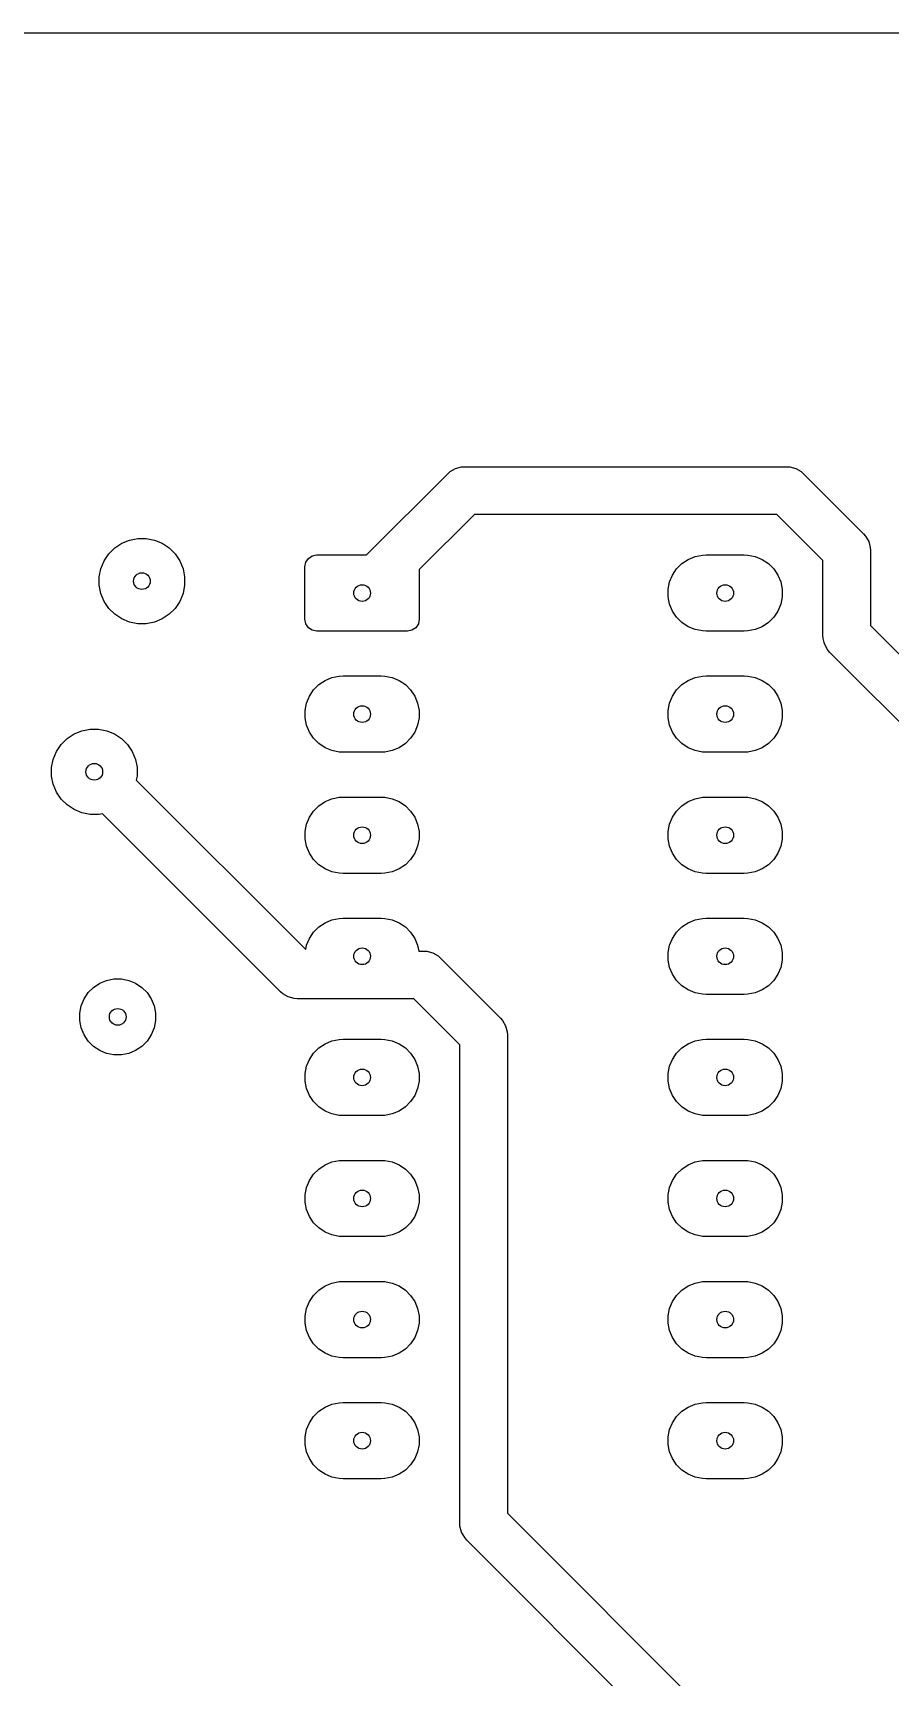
# Model space of a CAD drawing. Header units: millimetres. Extents: x 20 to 120, y -120 to -20.
# Drawn here: x 40.71 to 58.7, y -54.49 to -20 of the extents above; entities that cross this region are included whole.
import ezdxf

# ---------------------------------------------------------------- set-up
doc = ezdxf.new("R2010")
doc.units = ezdxf.units.MM
doc.layers.add('Edge.Cuts', color=40, linetype='CONTINUOUS', true_color=0xfabd2f)
doc.layers.add('F.Cu', color=52, linetype='CONTINUOUS', true_color=0xb8bb26)

msp = doc.modelspace()

# ---------------------------------------------------------------- linework, layer by layer
at = {"layer": 'Edge.Cuts', "linetype": 'CONTINUOUS'}
msp.add_line((20, -20), (120, -20), dxfattribs=at)
at = {"layer": 'Edge.Cuts'}
for centre in [(43, -31.5), (47.62, -31.75), (55.24, -31.75), (47.62, -34.29), (55.24, -34.29), (42, -35.5), (47.62, -36.83), (55.24, -36.83), (47.62, -39.37), (55.24, -39.37), (42.49, -40.64), (47.62, -41.91), (55.24, -41.91), (47.62, -44.45), (55.24, -44.45), (47.62, -46.99), (55.24, -46.99), (47.62, -49.53), (55.24, -49.53)]:
    msp.add_circle(centre, 0.175, dxfattribs=at)
at = {"layer": 'F.Cu', "linetype": 'CONTINUOUS'}
for p, q in [((47.712894, -30.95), (49.416446, -29.246447)), ((49.416446, -29.246447), (49.46561, -29.203331)), ((49.46561, -29.203331), (49.465619, -29.203323)), ((49.465619, -29.203323), (49.578658, -29.13806)), ((49.578658, -29.13806), (49.704737, -29.104277)), ((49.704737, -29.104277), (49.704752, -29.104277)), ((49.704752, -29.104277), (49.77, -29.1)), ((49.77, -29.1), (56.530559, -29.1)), ((56.530559, -29.1), (56.595807, -29.104277)), ((56.595807, -29.104277), (56.595822, -29.104277)), ((56.595822, -29.104277), (56.721901, -29.13806)), ((56.721901, -29.13806), (56.83494, -29.203323)), ((56.83494, -29.203323), (56.834955, -29.203338)), ((56.834955, -29.203338), (56.884112, -29.246447)), ((56.884112, -29.246447), (58.143554, -30.505888)), ((49.977107, -30.1), (48.82, -31.257106)), ((56.323453, -30.1), (49.977107, -30.1)), ((57.29, -31.066547), (56.323453, -30.1)), ((42.575743, -30.706271), (42.738744, -30.638754)), ((42.738744, -30.638754), (42.911785, -30.604334)), ((42.911785, -30.604334), (43.088215, -30.604334)), ((43.088215, -30.604334), (43.261256, -30.638754)), ((43.261256, -30.638754), (43.424257, -30.706271)), ((58.143554, -30.505888), (58.186669, -30.555052)), ((58.186669, -30.555052), (58.186677, -30.55506)), ((58.186677, -30.55506), (58.25194, -30.668099)), ((58.25194, -30.668099), (58.25194, -30.6681)), ((58.25194, -30.6681), (58.285723, -30.794178)), ((42.206271, -31.075743), (42.304291, -30.929046)), ((42.304291, -30.929046), (42.429046, -30.804291)), ((42.429046, -30.804291), (42.575743, -30.706271)), ((43.424257, -30.706271), (43.570954, -30.804291)), ((43.570954, -30.804291), (43.695709, -30.929046)), ((43.695709, -30.929046), (43.793729, -31.075743)), ((46.43903, -31.104329), (46.493223, -31.023223)), ((46.493223, -31.023223), (46.574329, -30.96903)), ((46.574329, -30.96903), (46.67, -30.95)), ((46.67, -30.95), (47.712894, -30.95)), ((54.462883, -31.044463), (54.607772, -30.984448)), ((54.607772, -30.984448), (54.761586, -30.953852)), ((54.761586, -30.953852), (54.84, -30.95)), ((54.84, -30.95), (55.64, -30.95)), ((55.64, -30.95), (55.718414, -30.953852)), ((55.718414, -30.953852), (55.872228, -30.984448)), ((55.872228, -30.984448), (56.017117, -31.044463)), ((58.285723, -30.794178), (58.285723, -30.794193)), ((58.285723, -30.794193), (58.29, -30.859441)), ((58.29, -30.859441), (58.29, -32.433452)), ((42.104334, -31.411785), (42.138754, -31.238744)), ((42.138754, -31.238744), (42.206271, -31.075743)), ((43.793729, -31.075743), (43.861246, -31.238744)), ((43.861246, -31.238744), (43.895666, -31.411785)), ((46.42, -31.2), (46.43903, -31.104329)), ((46.42, -32.3), (46.42, -31.2)), ((48.82, -31.257106), (48.82, -32.3)), ((54.074448, -31.517772), (54.134463, -31.372883)), ((54.134463, -31.372883), (54.221592, -31.242485)), ((54.221592, -31.242485), (54.332485, -31.131592)), ((54.332485, -31.131592), (54.462883, -31.044463)), ((56.017117, -31.044463), (56.147515, -31.131592)), ((56.147515, -31.131592), (56.258408, -31.242485)), ((56.258408, -31.242485), (56.345537, -31.372883)), ((56.345537, -31.372883), (56.405552, -31.517772)), ((57.29, -32.640559), (57.29, -31.066547)), ((42.104334, -31.588215), (42.104334, -31.411785)), ((42.138754, -31.761256), (42.104334, -31.588215)), ((43.895666, -31.588215), (43.861246, -31.761256)), ((43.895666, -31.411785), (43.895666, -31.588215)), ((54.043852, -31.671586), (54.074448, -31.517772)), ((54.043852, -31.828414), (54.043852, -31.671586)), ((56.405552, -31.517772), (56.436148, -31.671586)), ((56.436148, -31.671586), (56.436148, -31.828414)), ((42.206271, -31.924257), (42.138754, -31.761256)), ((42.304291, -32.070954), (42.206271, -31.924257)), ((42.429046, -32.195709), (42.304291, -32.070954)), ((43.695709, -32.070954), (43.570954, -32.195709)), ((43.793729, -31.924257), (43.695709, -32.070954)), ((43.861246, -31.761256), (43.793729, -31.924257)), ((54.074448, -31.982228), (54.043852, -31.828414)), ((54.134463, -32.127117), (54.074448, -31.982228)), ((56.405552, -31.982228), (56.345537, -32.127117)), ((56.436148, -31.828414), (56.405552, -31.982228)), ((42.575743, -32.293729), (42.429046, -32.195709)), ((42.738744, -32.361246), (42.575743, -32.293729)), ((42.911785, -32.395666), (42.738744, -32.361246)), ((43.088215, -32.395666), (42.911785, -32.395666)), ((43.261256, -32.361246), (43.088215, -32.395666)), ((43.424257, -32.293729), (43.261256, -32.361246)), ((43.570954, -32.195709), (43.424257, -32.293729)), ((46.43903, -32.395671), (46.42, -32.3)), ((46.493223, -32.476777), (46.43903, -32.395671)), ((48.80097, -32.395671), (48.746777, -32.476777)), ((48.82, -32.3), (48.80097, -32.395671)), ((54.221592, -32.257515), (54.134463, -32.127117)), ((54.332485, -32.368408), (54.221592, -32.257515)), ((54.462883, -32.455537), (54.332485, -32.368408)), ((56.147515, -32.368408), (56.017117, -32.455537)), ((56.258408, -32.257515), (56.147515, -32.368408)), ((56.345537, -32.127117), (56.258408, -32.257515)), ((46.574329, -32.53097), (46.493223, -32.476777)), ((46.67, -32.55), (46.574329, -32.53097)), ((48.57, -32.55), (46.67, -32.55)), ((48.665671, -32.53097), (48.57, -32.55)), ((48.746777, -32.476777), (48.665671, -32.53097)), ((54.607772, -32.515552), (54.462883, -32.455537)), ((54.761586, -32.546148), (54.607772, -32.515552)), ((54.84, -32.55), (54.761586, -32.546148)), ((55.64, -32.55), (54.84, -32.55)), ((55.718414, -32.546148), (55.64, -32.55)), ((55.872228, -32.515552), (55.718414, -32.546148)), ((56.017117, -32.455537), (55.872228, -32.515552)), ((57.294277, -32.705806), (57.29, -32.640559)), ((57.294277, -32.705822), (57.294277, -32.705806)), ((57.31596, -32.786742), (57.294277, -32.705822)), ((58.29, -32.433452), (74.356548, -48.5)), ((57.32806, -32.831901), (57.31596, -32.786742)), ((57.393323, -32.94494), (57.32806, -32.831901)), ((57.393338, -32.944955), (57.393323, -32.94494)), ((57.436447, -32.994112), (57.393338, -32.944955)), ((73.795887, -49.353553), (57.436447, -32.994112)), ((46.514463, -33.912883), (46.601592, -33.782485)), ((46.601592, -33.782485), (46.712485, -33.671592)), ((46.712485, -33.671592), (46.842883, -33.584463)), ((46.842883, -33.584463), (46.987772, -33.524448)), ((46.987772, -33.524448), (47.141586, -33.493852)), ((47.141586, -33.493852), (47.22, -33.49)), ((47.22, -33.49), (48.02, -33.49)), ((48.02, -33.49), (48.098414, -33.493852)), ((48.098414, -33.493852), (48.252228, -33.524448)), ((48.252228, -33.524448), (48.397117, -33.584463)), ((48.397117, -33.584463), (48.527515, -33.671592)), ((48.527515, -33.671592), (48.638408, -33.782485)), ((48.638408, -33.782485), (48.725537, -33.912883)), ((54.134463, -33.912883), (54.221592, -33.782485)), ((54.221592, -33.782485), (54.332485, -33.671592)), ((54.332485, -33.671592), (54.462883, -33.584463)), ((54.462883, -33.584463), (54.607772, -33.524448)), ((54.607772, -33.524448), (54.761586, -33.493852)), ((54.761586, -33.493852), (54.84, -33.49)), ((54.84, -33.49), (55.64, -33.49)), ((55.64, -33.49), (55.718414, -33.493852)), ((55.718414, -33.493852), (55.872228, -33.524448)), ((55.872228, -33.524448), (56.017117, -33.584463)), ((56.017117, -33.584463), (56.147515, -33.671592)), ((56.147515, -33.671592), (56.258408, -33.782485)), ((56.258408, -33.782485), (56.345537, -33.912883)), ((46.423852, -34.211586), (46.454448, -34.057772)), ((46.454448, -34.057772), (46.514463, -33.912883)), ((48.725537, -33.912883), (48.785552, -34.057772)), ((48.785552, -34.057772), (48.816148, -34.211586)), ((54.043852, -34.211586), (54.074448, -34.057772)), ((54.074448, -34.057772), (54.134463, -33.912883)), ((56.345537, -33.912883), (56.405552, -34.057772)), ((56.405552, -34.057772), (56.436148, -34.211586)), ((46.423852, -34.368414), (46.423852, -34.211586)), ((46.454448, -34.522228), (46.423852, -34.368414)), ((48.816148, -34.368414), (48.785552, -34.522228)), ((48.816148, -34.211586), (48.816148, -34.368414)), ((54.043852, -34.368414), (54.043852, -34.211586)), ((54.074448, -34.522228), (54.043852, -34.368414)), ((56.436148, -34.368414), (56.405552, -34.522228)), ((56.436148, -34.211586), (56.436148, -34.368414)), ((41.304291, -34.929046), (41.429046, -34.804291)), ((41.429046, -34.804291), (41.575743, -34.706271)), ((41.575743, -34.706271), (41.738744, -34.638754)), ((41.738744, -34.638754), (41.911785, -34.604334)), ((41.911785, -34.604334), (42.088215, -34.604334)), ((42.088215, -34.604334), (42.261256, -34.638754)), ((42.261256, -34.638754), (42.424257, -34.706271)), ((42.424257, -34.706271), (42.570954, -34.804291)), ((42.570954, -34.804291), (42.695709, -34.929046)), ((46.514463, -34.667117), (46.454448, -34.522228)), ((46.601592, -34.797515), (46.514463, -34.667117)), ((46.712485, -34.908408), (46.601592, -34.797515)), ((48.638408, -34.797515), (48.527515, -34.908408)), ((48.725537, -34.667117), (48.638408, -34.797515)), ((48.785552, -34.522228), (48.725537, -34.667117)), ((54.134463, -34.667117), (54.074448, -34.522228)), ((54.221592, -34.797515), (54.134463, -34.667117)), ((54.332485, -34.908408), (54.221592, -34.797515)), ((56.258408, -34.797515), (56.147515, -34.908408)), ((56.345537, -34.667117), (56.258408, -34.797515)), ((56.405552, -34.522228), (56.345537, -34.667117)), ((41.138754, -35.238744), (41.206271, -35.075743)), ((41.206271, -35.075743), (41.304291, -34.929046)), ((42.695709, -34.929046), (42.793729, -35.075743)), ((42.793729, -35.075743), (42.861246, -35.238744)), ((46.842883, -34.995537), (46.712485, -34.908408)), ((46.987772, -35.055552), (46.842883, -34.995537)), ((47.141586, -35.086148), (46.987772, -35.055552)), ((47.22, -35.09), (47.141586, -35.086148)), ((48.02, -35.09), (47.22, -35.09)), ((48.098414, -35.086148), (48.02, -35.09)), ((48.252228, -35.055552), (48.098414, -35.086148)), ((48.397117, -34.995537), (48.252228, -35.055552)), ((48.527515, -34.908408), (48.397117, -34.995537)), ((54.462883, -34.995537), (54.332485, -34.908408)), ((54.607772, -35.055552), (54.462883, -34.995537)), ((54.761586, -35.086148), (54.607772, -35.055552)), ((54.84, -35.09), (54.761586, -35.086148)), ((55.64, -35.09), (54.84, -35.09)), ((55.718414, -35.086148), (55.64, -35.09)), ((55.872228, -35.055552), (55.718414, -35.086148)), ((56.017117, -34.995537), (55.872228, -35.055552)), ((56.147515, -34.908408), (56.017117, -34.995537)), ((41.104334, -35.411785), (41.138754, -35.238744)), ((41.104334, -35.588215), (41.104334, -35.411785)), ((42.861246, -35.238744), (42.895666, -35.411785)), ((42.895666, -35.411785), (42.895666, -35.588215)), ((41.138754, -35.761256), (41.104334, -35.588215)), ((41.206271, -35.924257), (41.138754, -35.761256)), ((42.895666, -35.588215), (42.879017, -35.671911)), ((42.879017, -35.671911), (46.436269, -39.229162)), ((41.304291, -36.070954), (41.206271, -35.924257)), ((41.429046, -36.195709), (41.304291, -36.070954)), ((41.575743, -36.293729), (41.429046, -36.195709)), ((46.601592, -36.322485), (46.712485, -36.211592)), ((46.712485, -36.211592), (46.842883, -36.124463)), ((46.842883, -36.124463), (46.987772, -36.064448)), ((46.987772, -36.064448), (47.141586, -36.033852)), ((47.141586, -36.033852), (47.22, -36.03)), ((47.22, -36.03), (48.02, -36.03)), ((48.02, -36.03), (48.098414, -36.033852)), ((48.098414, -36.033852), (48.252228, -36.064448)), ((48.252228, -36.064448), (48.397117, -36.124463)), ((48.397117, -36.124463), (48.527515, -36.211592)), ((48.527515, -36.211592), (48.638408, -36.322485)), ((54.221592, -36.322485), (54.332485, -36.211592)), ((54.332485, -36.211592), (54.462883, -36.124463)), ((54.462883, -36.124463), (54.607772, -36.064448)), ((54.607772, -36.064448), (54.761586, -36.033852)), ((54.761586, -36.033852), (54.84, -36.03)), ((54.84, -36.03), (55.64, -36.03)), ((55.64, -36.03), (55.718414, -36.033852)), ((55.718414, -36.033852), (55.872228, -36.064448)), ((55.872228, -36.064448), (56.017117, -36.124463)), ((56.017117, -36.124463), (56.147515, -36.211592)), ((56.147515, -36.211592), (56.258408, -36.322485)), ((41.738744, -36.361246), (41.575743, -36.293729)), ((41.911785, -36.395666), (41.738744, -36.361246)), ((42.088215, -36.395666), (41.911785, -36.395666)), ((42.171911, -36.379017), (42.088215, -36.395666)), ((45.906447, -40.113554), (42.171911, -36.379017)), ((46.454448, -36.597772), (46.514463, -36.452883)), ((46.514463, -36.452883), (46.601592, -36.322485)), ((48.638408, -36.322485), (48.725537, -36.452883)), ((48.725537, -36.452883), (48.785552, -36.597772)), ((54.074448, -36.597772), (54.134463, -36.452883)), ((54.134463, -36.452883), (54.221592, -36.322485)), ((56.258408, -36.322485), (56.345537, -36.452883)), ((56.345537, -36.452883), (56.405552, -36.597772)), ((46.423852, -36.751586), (46.454448, -36.597772)), ((46.423852, -36.908414), (46.423852, -36.751586)), ((48.785552, -36.597772), (48.816148, -36.751586)), ((48.816148, -36.751586), (48.816148, -36.908414)), ((54.043852, -36.751586), (54.074448, -36.597772)), ((54.043852, -36.908414), (54.043852, -36.751586)), ((56.405552, -36.597772), (56.436148, -36.751586)), ((56.436148, -36.751586), (56.436148, -36.908414)), ((46.454448, -37.062228), (46.423852, -36.908414)), ((46.514463, -37.207117), (46.454448, -37.062228)), ((46.601592, -37.337515), (46.514463, -37.207117)), ((48.725537, -37.207117), (48.638408, -37.337515)), ((48.785552, -37.062228), (48.725537, -37.207117)), ((48.816148, -36.908414), (48.785552, -37.062228)), ((54.074448, -37.062228), (54.043852, -36.908414)), ((54.134463, -37.207117), (54.074448, -37.062228)), ((54.221592, -37.337515), (54.134463, -37.207117)), ((56.345537, -37.207117), (56.258408, -37.337515)), ((56.405552, -37.062228), (56.345537, -37.207117)), ((56.436148, -36.908414), (56.405552, -37.062228)), ((46.712485, -37.448408), (46.601592, -37.337515)), ((46.842883, -37.535537), (46.712485, -37.448408)), ((46.987772, -37.595552), (46.842883, -37.535537)), ((48.397117, -37.535537), (48.252228, -37.595552)), ((48.527515, -37.448408), (48.397117, -37.535537)), ((48.638408, -37.337515), (48.527515, -37.448408)), ((54.332485, -37.448408), (54.221592, -37.337515)), ((54.462883, -37.535537), (54.332485, -37.448408)), ((54.607772, -37.595552), (54.462883, -37.535537)), ((56.017117, -37.535537), (55.872228, -37.595552)), ((56.147515, -37.448408), (56.017117, -37.535537)), ((56.258408, -37.337515), (56.147515, -37.448408)), ((47.141586, -37.626148), (46.987772, -37.595552)), ((47.22, -37.63), (47.141586, -37.626148)), ((48.02, -37.63), (47.22, -37.63)), ((48.098414, -37.626148), (48.02, -37.63)), ((48.252228, -37.595552), (48.098414, -37.626148)), ((54.761586, -37.626148), (54.607772, -37.595552)), ((54.84, -37.63), (54.761586, -37.626148)), ((55.64, -37.63), (54.84, -37.63)), ((55.718414, -37.626148), (55.64, -37.63)), ((55.872228, -37.595552), (55.718414, -37.626148)), ((46.842883, -38.664463), (46.987772, -38.604448)), ((46.987772, -38.604448), (47.141586, -38.573852)), ((47.141586, -38.573852), (47.22, -38.57)), ((47.22, -38.57), (48.02, -38.57)), ((48.02, -38.57), (48.098414, -38.573852)), ((48.098414, -38.573852), (48.252228, -38.604448)), ((48.252228, -38.604448), (48.397117, -38.664463)), ((54.462883, -38.664463), (54.607772, -38.604448)), ((54.607772, -38.604448), (54.761586, -38.573852)), ((54.761586, -38.573852), (54.84, -38.57)), ((54.84, -38.57), (55.64, -38.57)), ((55.64, -38.57), (55.718414, -38.573852)), ((55.718414, -38.573852), (55.872228, -38.604448)), ((55.872228, -38.604448), (56.017117, -38.664463)), ((46.514463, -38.992883), (46.601592, -38.862485)), ((46.601592, -38.862485), (46.712485, -38.751592)), ((46.712485, -38.751592), (46.842883, -38.664463)), ((48.397117, -38.664463), (48.527515, -38.751592)), ((48.527515, -38.751592), (48.638408, -38.862485)), ((48.638408, -38.862485), (48.725537, -38.992883)), ((54.134463, -38.992883), (54.221592, -38.862485)), ((54.221592, -38.862485), (54.332485, -38.751592)), ((54.332485, -38.751592), (54.462883, -38.664463)), ((56.017117, -38.664463), (56.147515, -38.751592)), ((56.147515, -38.751592), (56.258408, -38.862485)), ((56.258408, -38.862485), (56.345537, -38.992883)), ((46.436269, -39.229162), (46.454448, -39.137772)), ((46.454448, -39.137772), (46.514463, -38.992883)), ((48.725537, -38.992883), (48.785552, -39.137772)), ((48.785552, -39.137772), (48.809865, -39.26)), ((48.809865, -39.26), (48.910559, -39.26)), ((48.910559, -39.26), (48.975807, -39.264277)), ((48.975807, -39.264277), (48.975822, -39.264277)), ((48.975822, -39.264277), (49.101901, -39.29806)), ((49.101901, -39.29806), (49.21494, -39.363323)), ((54.043852, -39.291586), (54.074448, -39.137772)), ((54.043852, -39.448414), (54.043852, -39.291586)), ((54.074448, -39.137772), (54.134463, -38.992883)), ((56.345537, -38.992883), (56.405552, -39.137772)), ((56.405552, -39.137772), (56.436148, -39.291586)), ((56.436148, -39.291586), (56.436148, -39.448414)), ((49.21494, -39.363323), (49.214955, -39.363338)), ((49.214955, -39.363338), (49.264112, -39.406447)), ((49.264112, -39.406447), (50.523554, -40.665888)), ((54.074448, -39.602228), (54.043852, -39.448414)), ((54.134463, -39.747117), (54.074448, -39.602228)), ((56.405552, -39.602228), (56.345537, -39.747117)), ((56.436148, -39.448414), (56.405552, -39.602228)), ((41.982485, -40.021592), (42.112883, -39.934463)), ((42.112883, -39.934463), (42.257772, -39.874448)), ((42.257772, -39.874448), (42.411586, -39.843852)), ((42.411586, -39.843852), (42.568414, -39.843852)), ((42.568414, -39.843852), (42.722228, -39.874448)), ((42.722228, -39.874448), (42.867117, -39.934463)), ((42.867117, -39.934463), (42.997515, -40.021592)), ((54.221592, -39.877515), (54.134463, -39.747117)), ((54.332485, -39.988408), (54.221592, -39.877515)), ((54.462883, -40.075537), (54.332485, -39.988408)), ((56.147515, -39.988408), (56.017117, -40.075537)), ((56.258408, -39.877515), (56.147515, -39.988408)), ((56.345537, -39.747117), (56.258408, -39.877515)), ((41.724448, -40.407772), (41.784463, -40.262883)), ((41.784463, -40.262883), (41.871592, -40.132485)), ((41.871592, -40.132485), (41.982485, -40.021592)), ((42.997515, -40.021592), (43.108408, -40.132485)), ((43.108408, -40.132485), (43.195537, -40.262883)), ((43.195537, -40.262883), (43.255552, -40.407772)), ((45.955603, -40.156661), (45.906447, -40.113554)), ((45.955619, -40.156677), (45.955603, -40.156661)), ((46.068658, -40.22194), (45.955619, -40.156677)), ((46.194737, -40.255723), (46.068658, -40.22194)), ((46.194752, -40.255723), (46.194737, -40.255723)), ((46.26, -40.26), (46.194752, -40.255723)), ((48.703453, -40.26), (46.26, -40.26)), ((49.67, -41.226547), (48.703453, -40.26)), ((54.607772, -40.135552), (54.462883, -40.075537)), ((54.761586, -40.166148), (54.607772, -40.135552)), ((54.84, -40.17), (54.761586, -40.166148)), ((55.64, -40.17), (54.84, -40.17)), ((55.718414, -40.166148), (55.64, -40.17)), ((55.872228, -40.135552), (55.718414, -40.166148)), ((56.017117, -40.075537), (55.872228, -40.135552)), ((41.693852, -40.561586), (41.724448, -40.407772)), ((41.693852, -40.718414), (41.693852, -40.561586)), ((43.255552, -40.407772), (43.286148, -40.561586)), ((43.286148, -40.561586), (43.286148, -40.718414)), ((50.523554, -40.665888), (50.566669, -40.715052)), ((41.724448, -40.872228), (41.693852, -40.718414)), ((41.784463, -41.017117), (41.724448, -40.872228)), ((41.871592, -41.147515), (41.784463, -41.017117)), ((43.195537, -41.017117), (43.108408, -41.147515)), ((43.255552, -40.872228), (43.195537, -41.017117)), ((43.286148, -40.718414), (43.255552, -40.872228)), ((50.566669, -40.715052), (50.566677, -40.71506)), ((50.566677, -40.71506), (50.63194, -40.828099)), ((50.63194, -40.828099), (50.63194, -40.8281)), ((50.63194, -40.8281), (50.665723, -40.954178)), ((50.665723, -40.954178), (50.665723, -40.954193)), ((50.665723, -40.954193), (50.67, -41.019441)), ((50.67, -41.019441), (50.67, -51.052894)), ((41.982485, -41.258408), (41.871592, -41.147515)), ((42.112883, -41.345537), (41.982485, -41.258408)), ((42.257772, -41.405552), (42.112883, -41.345537)), ((42.867117, -41.345537), (42.722228, -41.405552)), ((42.997515, -41.258408), (42.867117, -41.345537)), ((43.108408, -41.147515), (42.997515, -41.258408)), ((46.601592, -41.402485), (46.712485, -41.291592)), ((46.712485, -41.291592), (46.842883, -41.204463)), ((46.842883, -41.204463), (46.987772, -41.144448)), ((46.987772, -41.144448), (47.141586, -41.113852)), ((47.141586, -41.113852), (47.22, -41.11)), ((47.22, -41.11), (48.02, -41.11)), ((48.02, -41.11), (48.098414, -41.113852)), ((48.098414, -41.113852), (48.252228, -41.144448)), ((48.252228, -41.144448), (48.397117, -41.204463)), ((48.397117, -41.204463), (48.527515, -41.291592)), ((48.527515, -41.291592), (48.638408, -41.402485)), ((49.67, -51.26), (49.67, -41.226547)), ((54.221592, -41.402485), (54.332485, -41.291592)), ((54.332485, -41.291592), (54.462883, -41.204463)), ((54.462883, -41.204463), (54.607772, -41.144448)), ((54.607772, -41.144448), (54.761586, -41.113852)), ((54.761586, -41.113852), (54.84, -41.11)), ((54.84, -41.11), (55.64, -41.11)), ((55.64, -41.11), (55.718414, -41.113852)), ((55.718414, -41.113852), (55.872228, -41.144448)), ((55.872228, -41.144448), (56.017117, -41.204463)), ((56.017117, -41.204463), (56.147515, -41.291592)), ((56.147515, -41.291592), (56.258408, -41.402485)), ((42.411586, -41.436148), (42.257772, -41.405552)), ((42.568414, -41.436148), (42.411586, -41.436148)), ((42.722228, -41.405552), (42.568414, -41.436148)), ((46.423852, -41.831586), (46.454448, -41.677772)), ((46.454448, -41.677772), (46.514463, -41.532883)), ((46.514463, -41.532883), (46.601592, -41.402485)), ((48.638408, -41.402485), (48.725537, -41.532883)), ((48.725537, -41.532883), (48.785552, -41.677772)), ((48.785552, -41.677772), (48.816148, -41.831586)), ((54.043852, -41.831586), (54.074448, -41.677772)), ((54.074448, -41.677772), (54.134463, -41.532883)), ((54.134463, -41.532883), (54.221592, -41.402485)), ((56.258408, -41.402485), (56.345537, -41.532883)), ((56.345537, -41.532883), (56.405552, -41.677772)), ((56.405552, -41.677772), (56.436148, -41.831586)), ((46.423852, -41.988414), (46.423852, -41.831586)), ((46.454448, -42.142228), (46.423852, -41.988414)), ((48.816148, -41.988414), (48.785552, -42.142228)), ((48.816148, -41.831586), (48.816148, -41.988414)), ((54.043852, -41.988414), (54.043852, -41.831586)), ((54.074448, -42.142228), (54.043852, -41.988414)), ((56.436148, -41.988414), (56.405552, -42.142228)), ((56.436148, -41.831586), (56.436148, -41.988414)), ((46.514463, -42.287117), (46.454448, -42.142228)), ((46.601592, -42.417515), (46.514463, -42.287117)), ((46.712485, -42.528408), (46.601592, -42.417515)), ((48.638408, -42.417515), (48.527515, -42.528408)), ((48.725537, -42.287117), (48.638408, -42.417515)), ((48.785552, -42.142228), (48.725537, -42.287117)), ((54.134463, -42.287117), (54.074448, -42.142228)), ((54.221592, -42.417515), (54.134463, -42.287117)), ((54.332485, -42.528408), (54.221592, -42.417515)), ((56.258408, -42.417515), (56.147515, -42.528408)), ((56.345537, -42.287117), (56.258408, -42.417515)), ((56.405552, -42.142228), (56.345537, -42.287117)), ((46.842883, -42.615537), (46.712485, -42.528408)), ((46.987772, -42.675552), (46.842883, -42.615537)), ((47.141586, -42.706148), (46.987772, -42.675552)), ((47.22, -42.71), (47.141586, -42.706148)), ((48.02, -42.71), (47.22, -42.71)), ((48.098414, -42.706148), (48.02, -42.71)), ((48.252228, -42.675552), (48.098414, -42.706148)), ((48.397117, -42.615537), (48.252228, -42.675552)), ((48.527515, -42.528408), (48.397117, -42.615537)), ((54.462883, -42.615537), (54.332485, -42.528408)), ((54.607772, -42.675552), (54.462883, -42.615537)), ((54.761586, -42.706148), (54.607772, -42.675552)), ((54.84, -42.71), (54.761586, -42.706148)), ((55.64, -42.71), (54.84, -42.71)), ((55.718414, -42.706148), (55.64, -42.71)), ((55.872228, -42.675552), (55.718414, -42.706148)), ((56.017117, -42.615537), (55.872228, -42.675552)), ((56.147515, -42.528408), (56.017117, -42.615537)), ((46.712485, -43.831592), (46.842883, -43.744463)), ((46.842883, -43.744463), (46.987772, -43.684448)), ((46.987772, -43.684448), (47.141586, -43.653852)), ((47.141586, -43.653852), (47.22, -43.65)), ((47.22, -43.65), (48.02, -43.65)), ((48.02, -43.65), (48.098414, -43.653852)), ((48.098414, -43.653852), (48.252228, -43.684448)), ((48.252228, -43.684448), (48.397117, -43.744463)), ((48.397117, -43.744463), (48.527515, -43.831592)), ((54.332485, -43.831592), (54.462883, -43.744463)), ((54.462883, -43.744463), (54.607772, -43.684448)), ((54.607772, -43.684448), (54.761586, -43.653852)), ((54.761586, -43.653852), (54.84, -43.65)), ((54.84, -43.65), (55.64, -43.65)), ((55.64, -43.65), (55.718414, -43.653852)), ((55.718414, -43.653852), (55.872228, -43.684448)), ((55.872228, -43.684448), (56.017117, -43.744463)), ((56.017117, -43.744463), (56.147515, -43.831592)), ((46.454448, -44.217772), (46.514463, -44.072883)), ((46.514463, -44.072883), (46.601592, -43.942485)), ((46.601592, -43.942485), (46.712485, -43.831592)), ((48.527515, -43.831592), (48.638408, -43.942485)), ((48.638408, -43.942485), (48.725537, -44.072883)), ((48.725537, -44.072883), (48.785552, -44.217772)), ((54.074448, -44.217772), (54.134463, -44.072883)), ((54.134463, -44.072883), (54.221592, -43.942485)), ((54.221592, -43.942485), (54.332485, -43.831592)), ((56.147515, -43.831592), (56.258408, -43.942485)), ((56.258408, -43.942485), (56.345537, -44.072883)), ((56.345537, -44.072883), (56.405552, -44.217772)), ((46.423852, -44.371586), (46.454448, -44.217772)), ((46.423852, -44.528414), (46.423852, -44.371586)), ((48.785552, -44.217772), (48.816148, -44.371586)), ((48.816148, -44.371586), (48.816148, -44.528414)), ((54.043852, -44.371586), (54.074448, -44.217772)), ((54.043852, -44.528414), (54.043852, -44.371586)), ((56.405552, -44.217772), (56.436148, -44.371586)), ((56.436148, -44.371586), (56.436148, -44.528414)), ((46.454448, -44.682228), (46.423852, -44.528414)), ((46.514463, -44.827117), (46.454448, -44.682228)), ((46.601592, -44.957515), (46.514463, -44.827117)), ((48.725537, -44.827117), (48.638408, -44.957515)), ((48.785552, -44.682228), (48.725537, -44.827117)), ((48.816148, -44.528414), (48.785552, -44.682228)), ((54.074448, -44.682228), (54.043852, -44.528414)), ((54.134463, -44.827117), (54.074448, -44.682228)), ((54.221592, -44.957515), (54.134463, -44.827117)), ((56.345537, -44.827117), (56.258408, -44.957515)), ((56.405552, -44.682228), (56.345537, -44.827117)), ((56.436148, -44.528414), (56.405552, -44.682228)), ((46.712485, -45.068408), (46.601592, -44.957515)), ((46.842883, -45.155537), (46.712485, -45.068408)), ((46.987772, -45.215552), (46.842883, -45.155537)), ((48.397117, -45.155537), (48.252228, -45.215552)), ((48.527515, -45.068408), (48.397117, -45.155537)), ((48.638408, -44.957515), (48.527515, -45.068408)), ((54.332485, -45.068408), (54.221592, -44.957515)), ((54.462883, -45.155537), (54.332485, -45.068408)), ((54.607772, -45.215552), (54.462883, -45.155537)), ((56.017117, -45.155537), (55.872228, -45.215552)), ((56.147515, -45.068408), (56.017117, -45.155537)), ((56.258408, -44.957515), (56.147515, -45.068408)), ((47.141586, -45.246148), (46.987772, -45.215552)), ((47.22, -45.25), (47.141586, -45.246148)), ((48.02, -45.25), (47.22, -45.25)), ((48.098414, -45.246148), (48.02, -45.25)), ((48.252228, -45.215552), (48.098414, -45.246148)), ((54.761586, -45.246148), (54.607772, -45.215552)), ((54.84, -45.25), (54.761586, -45.246148)), ((55.64, -45.25), (54.84, -45.25)), ((55.718414, -45.246148), (55.64, -45.25)), ((55.872228, -45.215552), (55.718414, -45.246148)), ((46.987772, -46.224448), (47.141586, -46.193852)), ((47.141586, -46.193852), (47.22, -46.19)), ((47.22, -46.19), (48.02, -46.19)), ((48.02, -46.19), (48.098414, -46.193852)), ((48.098414, -46.193852), (48.252228, -46.224448)), ((54.607772, -46.224448), (54.761586, -46.193852)), ((54.761586, -46.193852), (54.84, -46.19)), ((54.84, -46.19), (55.64, -46.19)), ((55.64, -46.19), (55.718414, -46.193852)), ((55.718414, -46.193852), (55.872228, -46.224448)), ((46.514463, -46.612883), (46.601592, -46.482485)), ((46.601592, -46.482485), (46.712485, -46.371592)), ((46.712485, -46.371592), (46.842883, -46.284463)), ((46.842883, -46.284463), (46.987772, -46.224448)), ((48.252228, -46.224448), (48.397117, -46.284463)), ((48.397117, -46.284463), (48.527515, -46.371592)), ((48.527515, -46.371592), (48.638408, -46.482485)), ((48.638408, -46.482485), (48.725537, -46.612883)), ((54.134463, -46.612883), (54.221592, -46.482485)), ((54.221592, -46.482485), (54.332485, -46.371592)), ((54.332485, -46.371592), (54.462883, -46.284463)), ((54.462883, -46.284463), (54.607772, -46.224448)), ((55.872228, -46.224448), (56.017117, -46.284463)), ((56.017117, -46.284463), (56.147515, -46.371592)), ((56.147515, -46.371592), (56.258408, -46.482485)), ((56.258408, -46.482485), (56.345537, -46.612883)), ((46.423852, -46.911586), (46.454448, -46.757772)), ((46.454448, -46.757772), (46.514463, -46.612883)), ((48.725537, -46.612883), (48.785552, -46.757772)), ((48.785552, -46.757772), (48.816148, -46.911586)), ((54.043852, -46.911586), (54.074448, -46.757772)), ((54.074448, -46.757772), (54.134463, -46.612883)), ((56.345537, -46.612883), (56.405552, -46.757772)), ((56.405552, -46.757772), (56.436148, -46.911586)), ((46.423852, -47.068414), (46.423852, -46.911586)), ((46.454448, -47.222228), (46.423852, -47.068414)), ((46.514463, -47.367117), (46.454448, -47.222228)), ((48.785552, -47.222228), (48.725537, -47.367117)), ((48.816148, -47.068414), (48.785552, -47.222228)), ((48.816148, -46.911586), (48.816148, -47.068414)), ((54.043852, -47.068414), (54.043852, -46.911586)), ((54.074448, -47.222228), (54.043852, -47.068414)), ((54.134463, -47.367117), (54.074448, -47.222228)), ((56.405552, -47.222228), (56.345537, -47.367117)), ((56.436148, -47.068414), (56.405552, -47.222228)), ((56.436148, -46.911586), (56.436148, -47.068414)), ((46.601592, -47.497515), (46.514463, -47.367117)), ((46.712485, -47.608408), (46.601592, -47.497515)), ((48.638408, -47.497515), (48.527515, -47.608408)), ((48.725537, -47.367117), (48.638408, -47.497515)), ((54.221592, -47.497515), (54.134463, -47.367117)), ((54.332485, -47.608408), (54.221592, -47.497515)), ((56.258408, -47.497515), (56.147515, -47.608408)), ((56.345537, -47.367117), (56.258408, -47.497515)), ((46.842883, -47.695537), (46.712485, -47.608408)), ((46.987772, -47.755552), (46.842883, -47.695537)), ((47.141586, -47.786148), (46.987772, -47.755552)), ((47.22, -47.79), (47.141586, -47.786148)), ((48.02, -47.79), (47.22, -47.79)), ((48.098414, -47.786148), (48.02, -47.79)), ((48.252228, -47.755552), (48.098414, -47.786148)), ((48.397117, -47.695537), (48.252228, -47.755552)), ((48.527515, -47.608408), (48.397117, -47.695537)), ((54.462883, -47.695537), (54.332485, -47.608408)), ((54.607772, -47.755552), (54.462883, -47.695537)), ((54.761586, -47.786148), (54.607772, -47.755552)), ((54.84, -47.79), (54.761586, -47.786148)), ((55.64, -47.79), (54.84, -47.79)), ((55.718414, -47.786148), (55.64, -47.79)), ((55.872228, -47.755552), (55.718414, -47.786148)), ((56.017117, -47.695537), (55.872228, -47.755552)), ((56.147515, -47.608408), (56.017117, -47.695537)), ((46.601592, -49.022485), (46.712485, -48.911592)), ((46.712485, -48.911592), (46.842883, -48.824463)), ((46.842883, -48.824463), (46.987772, -48.764448)), ((46.987772, -48.764448), (47.141586, -48.733852)), ((47.141586, -48.733852), (47.22, -48.73)), ((47.22, -48.73), (48.02, -48.73)), ((48.02, -48.73), (48.098414, -48.733852)), ((48.098414, -48.733852), (48.252228, -48.764448)), ((48.252228, -48.764448), (48.397117, -48.824463)), ((48.397117, -48.824463), (48.527515, -48.911592)), ((48.527515, -48.911592), (48.638408, -49.022485)), ((54.221592, -49.022485), (54.332485, -48.911592)), ((54.332485, -48.911592), (54.462883, -48.824463)), ((54.462883, -48.824463), (54.607772, -48.764448)), ((54.607772, -48.764448), (54.761586, -48.733852)), ((54.761586, -48.733852), (54.84, -48.73)), ((54.84, -48.73), (55.64, -48.73)), ((55.64, -48.73), (55.718414, -48.733852)), ((55.718414, -48.733852), (55.872228, -48.764448)), ((55.872228, -48.764448), (56.017117, -48.824463)), ((56.017117, -48.824463), (56.147515, -48.911592)), ((56.147515, -48.911592), (56.258408, -49.022485)), ((46.423852, -49.451586), (46.454448, -49.297772)), ((46.454448, -49.297772), (46.514463, -49.152883)), ((46.514463, -49.152883), (46.601592, -49.022485)), ((48.638408, -49.022485), (48.725537, -49.152883)), ((48.725537, -49.152883), (48.785552, -49.297772)), ((48.785552, -49.297772), (48.816148, -49.451586)), ((54.043852, -49.451586), (54.074448, -49.297772)), ((54.074448, -49.297772), (54.134463, -49.152883)), ((54.134463, -49.152883), (54.221592, -49.022485)), ((56.258408, -49.022485), (56.345537, -49.152883)), ((56.345537, -49.152883), (56.405552, -49.297772)), ((56.405552, -49.297772), (56.436148, -49.451586)), ((46.423852, -49.608414), (46.423852, -49.451586)), ((46.454448, -49.762228), (46.423852, -49.608414)), ((48.816148, -49.608414), (48.785552, -49.762228)), ((48.816148, -49.451586), (48.816148, -49.608414)), ((54.043852, -49.608414), (54.043852, -49.451586)), ((54.074448, -49.762228), (54.043852, -49.608414)), ((56.436148, -49.608414), (56.405552, -49.762228)), ((56.436148, -49.451586), (56.436148, -49.608414)), ((46.514463, -49.907117), (46.454448, -49.762228)), ((46.601592, -50.037515), (46.514463, -49.907117)), ((48.725537, -49.907117), (48.638408, -50.037515)), ((48.785552, -49.762228), (48.725537, -49.907117)), ((54.134463, -49.907117), (54.074448, -49.762228)), ((54.221592, -50.037515), (54.134463, -49.907117)), ((56.345537, -49.907117), (56.258408, -50.037515)), ((56.405552, -49.762228), (56.345537, -49.907117)), ((46.712485, -50.148408), (46.601592, -50.037515)), ((46.842883, -50.235537), (46.712485, -50.148408)), ((46.987772, -50.295552), (46.842883, -50.235537)), ((47.141586, -50.326148), (46.987772, -50.295552)), ((47.22, -50.33), (47.141586, -50.326148)), ((48.02, -50.33), (47.22, -50.33)), ((48.098414, -50.326148), (48.02, -50.33)), ((48.252228, -50.295552), (48.098414, -50.326148)), ((48.397117, -50.235537), (48.252228, -50.295552)), ((48.527515, -50.148408), (48.397117, -50.235537)), ((48.638408, -50.037515), (48.527515, -50.148408)), ((54.332485, -50.148408), (54.221592, -50.037515)), ((54.462883, -50.235537), (54.332485, -50.148408)), ((54.607772, -50.295552), (54.462883, -50.235537)), ((54.761586, -50.326148), (54.607772, -50.295552)), ((54.84, -50.33), (54.761586, -50.326148)), ((55.64, -50.33), (54.84, -50.33)), ((55.718414, -50.326148), (55.64, -50.33)), ((55.872228, -50.295552), (55.718414, -50.326148)), ((56.017117, -50.235537), (55.872228, -50.295552)), ((56.147515, -50.148408), (56.017117, -50.235537)), ((56.258408, -50.037515), (56.147515, -50.148408)), ((49.674277, -51.325247), (49.67, -51.26)), ((49.674277, -51.325263), (49.674277, -51.325247)), ((49.70806, -51.451342), (49.674277, -51.325263)), ((50.67, -51.052894), (57.527106, -57.91)), ((49.773323, -51.564381), (49.70806, -51.451342)), ((49.773338, -51.564396), (49.773323, -51.564381)), ((49.816447, -51.613553), (49.773338, -51.564396)), ((56.966447, -58.763553), (49.816447, -51.613553))]:
    msp.add_line(p, q, dxfattribs=at)
at = {"layer": 'F.Cu'}
for centre in [(43, -31.5), (43, -31.5), (47.62, -31.75), (47.62, -31.75), (55.24, -31.75), (55.24, -31.75), (47.62, -34.29), (47.62, -34.29), (55.24, -34.29), (55.24, -34.29), (42, -35.5), (42, -35.5), (47.62, -36.83), (47.62, -36.83), (55.24, -36.83), (55.24, -36.83), (47.62, -39.37), (47.62, -39.37), (55.24, -39.37), (55.24, -39.37), (42.49, -40.64), (42.49, -40.64), (47.62, -41.91), (47.62, -41.91), (55.24, -41.91), (55.24, -41.91), (47.62, -44.45), (47.62, -44.45), (55.24, -44.45), (55.24, -44.45), (47.62, -46.99), (47.62, -46.99), (55.24, -46.99), (55.24, -46.99), (47.62, -49.53), (47.62, -49.53), (55.24, -49.53), (55.24, -49.53)]:
    msp.add_circle(centre, 0.175, dxfattribs=at)

doc.saveas('drawing.dxf')
